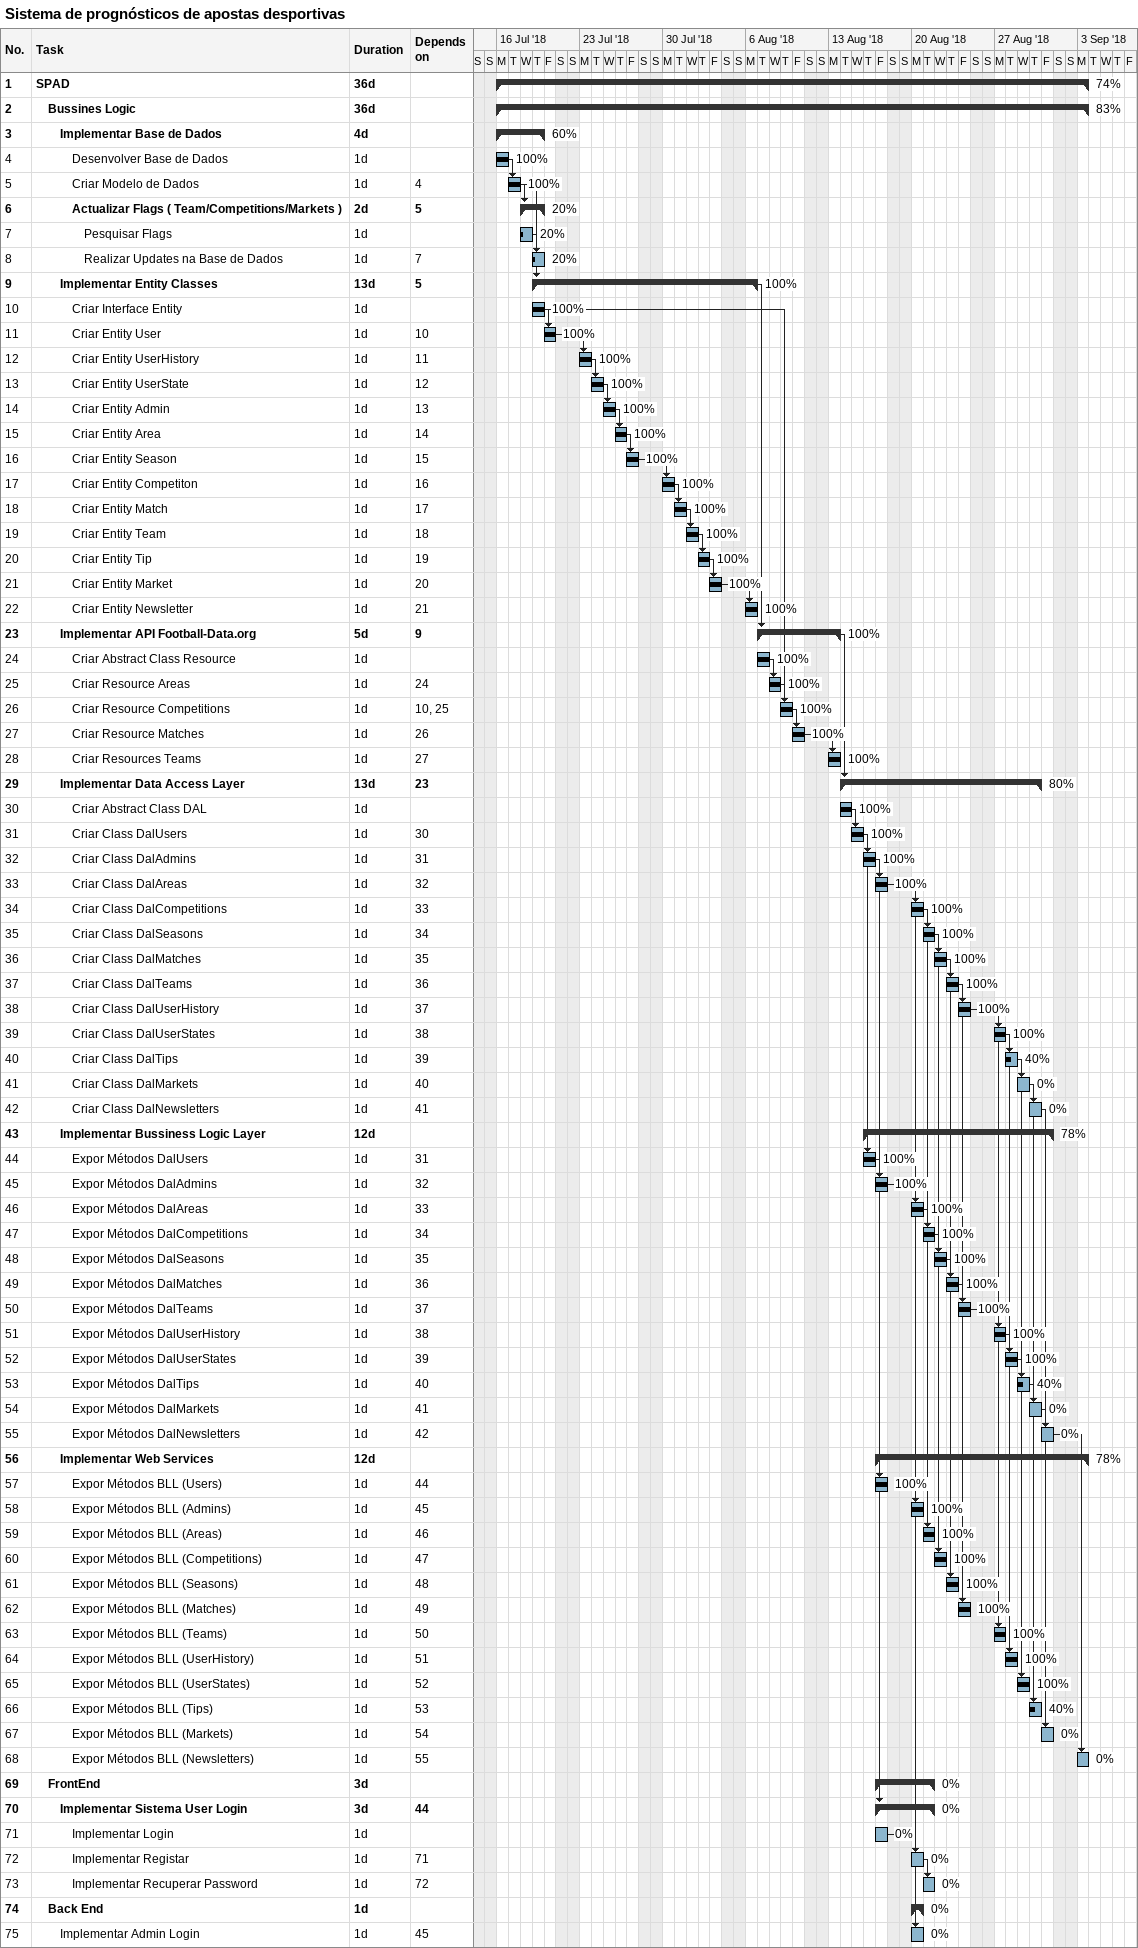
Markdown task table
Sistema de prognósticos de apostas desportivas

| ID | Level | Task | Duration | Start | Finish | Predecessors | % complete |
|---|---|---|---|---|---|---|---|
| 1 | 1 | **SPAD** | 36d | 2018-07-16 | 2018-09-03 |  | 74 |
| 2 | 2 | **Bussines Logic** | 36d | 2018-07-16 | 2018-09-03 |  | 83 |
| 3 | 3 | **Implementar Base de Dados** | 4d | 2018-07-16 | 2018-07-19 |  | 60 |
| 4 | 4 | Desenvolver Base de Dados | 1d | 2018-07-16 | 2018-07-16 |  | 100 |
| 5 | 4 | Criar Modelo de Dados | 1d | 2018-07-17 | 2018-07-17 | 4 | 100 |
| 6 | 4 | **Actualizar Flags ( Team/Competitions/Markets )** | 2d | 2018-07-18 | 2018-07-19 | 5 | 20 |
| 7 | 5 | Pesquisar Flags | 1d | 2018-07-18 | 2018-07-18 |  | 20 |
| 8 | 5 | Realizar Updates na Base de Dados | 1d | 2018-07-19 | 2018-07-19 | 7 | 20 |
| 9 | 3 | **Implementar Entity Classes** | 13d | 2018-07-19 | 2018-08-06 | 5 | 100 |
| 10 | 4 | Criar Interface Entity | 1d | 2018-07-19 | 2018-07-19 |  | 100 |
| 11 | 4 | Criar Entity User | 1d | 2018-07-20 | 2018-07-20 | 10 | 100 |
| 12 | 4 | Criar Entity UserHistory | 1d | 2018-07-23 | 2018-07-23 | 11 | 100 |
| 13 | 4 | Criar Entity UserState | 1d | 2018-07-24 | 2018-07-24 | 12 | 100 |
| 14 | 4 | Criar Entity Admin | 1d | 2018-07-25 | 2018-07-25 | 13 | 100 |
| 15 | 4 | Criar Entity Area | 1d | 2018-07-26 | 2018-07-26 | 14 | 100 |
| 16 | 4 | Criar Entity Season | 1d | 2018-07-27 | 2018-07-27 | 15 | 100 |
| 17 | 4 | Criar Entity Competiton | 1d | 2018-07-30 | 2018-07-30 | 16 | 100 |
| 18 | 4 | Criar Entity Match | 1d | 2018-07-31 | 2018-07-31 | 17 | 100 |
| 19 | 4 | Criar Entity Team | 1d | 2018-08-01 | 2018-08-01 | 18 | 100 |
| 20 | 4 | Criar Entity Tip | 1d | 2018-08-02 | 2018-08-02 | 19 | 100 |
| 21 | 4 | Criar Entity Market | 1d | 2018-08-03 | 2018-08-03 | 20 | 100 |
| 22 | 4 | Criar Entity Newsletter | 1d | 2018-08-06 | 2018-08-06 | 21 | 100 |
| 23 | 3 | **Implementar API Football-Data.org** | 5d | 2018-08-07 | 2018-08-13 | 9 | 100 |
| 24 | 4 | Criar Abstract Class Resource | 1d | 2018-08-07 | 2018-08-07 |  | 100 |
| 25 | 4 | Criar Resource Areas | 1d | 2018-08-08 | 2018-08-08 | 24 | 100 |
| 26 | 4 | Criar Resource Competitions | 1d | 2018-08-09 | 2018-08-09 | 10, 25 | 100 |
| 27 | 4 | Criar Resource Matches | 1d | 2018-08-10 | 2018-08-10 | 26 | 100 |
| 28 | 4 | Criar Resources Teams | 1d | 2018-08-13 | 2018-08-13 | 27 | 100 |
| 29 | 3 | **Implementar Data Access Layer** | 13d | 2018-08-14 | 2018-08-30 | 23 | 80 |
| 30 | 4 | Criar Abstract Class DAL | 1d | 2018-08-14 | 2018-08-14 |  | 100 |
| 31 | 4 | Criar Class DalUsers | 1d | 2018-08-15 | 2018-08-15 | 30 | 100 |
| 32 | 4 | Criar Class DalAdmins | 1d | 2018-08-16 | 2018-08-16 | 31 | 100 |
| 33 | 4 | Criar Class DalAreas | 1d | 2018-08-17 | 2018-08-17 | 32 | 100 |
| 34 | 4 | Criar Class DalCompetitions | 1d | 2018-08-20 | 2018-08-20 | 33 | 100 |
| 35 | 4 | Criar Class DalSeasons | 1d | 2018-08-21 | 2018-08-21 | 34 | 100 |
| 36 | 4 | Criar Class DalMatches | 1d | 2018-08-22 | 2018-08-22 | 35 | 100 |
| 37 | 4 | Criar Class DalTeams | 1d | 2018-08-23 | 2018-08-23 | 36 | 100 |
| 38 | 4 | Criar Class DalUserHistory | 1d | 2018-08-24 | 2018-08-24 | 37 | 100 |
| 39 | 4 | Criar Class DalUserStates | 1d | 2018-08-27 | 2018-08-27 | 38 | 100 |
| 40 | 4 | Criar Class DalTips | 1d | 2018-08-28 | 2018-08-28 | 39 | 40 |
| 41 | 4 | Criar Class DalMarkets | 1d | 2018-08-29 | 2018-08-29 | 40 | 0 |
| 42 | 4 | Criar Class DalNewsletters | 1d | 2018-08-30 | 2018-08-30 | 41 | 0 |
| 43 | 3 | **Implementar Bussiness Logic Layer** | 12d | 2018-08-16 | 2018-08-31 |  | 78 |
| 44 | 4 | Expor Métodos DalUsers | 1d | 2018-08-16 | 2018-08-16 | 31 | 100 |
| 45 | 4 | Expor Métodos DalAdmins | 1d | 2018-08-17 | 2018-08-17 | 32 | 100 |
| 46 | 4 | Expor Métodos DalAreas | 1d | 2018-08-20 | 2018-08-20 | 33 | 100 |
| 47 | 4 | Expor Métodos DalCompetitions | 1d | 2018-08-21 | 2018-08-21 | 34 | 100 |
| 48 | 4 | Expor Métodos DalSeasons | 1d | 2018-08-22 | 2018-08-22 | 35 | 100 |
| 49 | 4 | Expor Métodos DalMatches | 1d | 2018-08-23 | 2018-08-23 | 36 | 100 |
| 50 | 4 | Expor Métodos DalTeams | 1d | 2018-08-24 | 2018-08-24 | 37 | 100 |
| 51 | 4 | Expor Métodos DalUserHistory | 1d | 2018-08-27 | 2018-08-27 | 38 | 100 |
| 52 | 4 | Expor Métodos DalUserStates | 1d | 2018-08-28 | 2018-08-28 | 39 | 100 |
| 53 | 4 | Expor Métodos DalTips | 1d | 2018-08-29 | 2018-08-29 | 40 | 40 |
| 54 | 4 | Expor Métodos DalMarkets | 1d | 2018-08-30 | 2018-08-30 | 41 | 0 |
| 55 | 4 | Expor Métodos DalNewsletters | 1d | 2018-08-31 | 2018-08-31 | 42 | 0 |
| 56 | 3 | **Implementar Web Services** | 12d | 2018-08-17 | 2018-09-03 |  | 78 |
| 57 | 4 | Expor Métodos BLL (Users) | 1d | 2018-08-17 | 2018-08-17 | 44 | 100 |
| 58 | 4 | Expor Métodos BLL (Admins) | 1d | 2018-08-20 | 2018-08-20 | 45 | 100 |
| 59 | 4 | Expor Métodos BLL (Areas) | 1d | 2018-08-21 | 2018-08-21 | 46 | 100 |
| 60 | 4 | Expor Métodos BLL (Competitions) | 1d | 2018-08-22 | 2018-08-22 | 47 | 100 |
| 61 | 4 | Expor Métodos BLL (Seasons) | 1d | 2018-08-23 | 2018-08-23 | 48 | 100 |
| 62 | 4 | Expor Métodos BLL (Matches) | 1d | 2018-08-24 | 2018-08-24 | 49 | 100 |
| 63 | 4 | Expor Métodos BLL (Teams) | 1d | 2018-08-27 | 2018-08-27 | 50 | 100 |
| 64 | 4 | Expor Métodos BLL (UserHistory) | 1d | 2018-08-28 | 2018-08-28 | 51 | 100 |
| 65 | 4 | Expor Métodos BLL (UserStates) | 1d | 2018-08-29 | 2018-08-29 | 52 | 100 |
| 66 | 4 | Expor Métodos BLL (Tips) | 1d | 2018-08-30 | 2018-08-30 | 53 | 40 |
| 67 | 4 | Expor Métodos BLL (Markets) | 1d | 2018-08-31 | 2018-08-31 | 54 | 0 |
| 68 | 4 | Expor Métodos BLL (Newsletters) | 1d | 2018-09-03 | 2018-09-03 | 55 | 0 |
| 69 | 2 | **FrontEnd** | 3d | 2018-08-17 | 2018-08-21 |  | 0 |
| 70 | 3 | **Implementar Sistema User Login** | 3d | 2018-08-17 | 2018-08-21 | 44 | 0 |
| 71 | 4 | Implementar Login | 1d | 2018-08-17 | 2018-08-17 |  | 0 |
| 72 | 4 | Implementar Registar | 1d | 2018-08-20 | 2018-08-20 | 71 | 0 |
| 73 | 4 | Implementar Recuperar Password | 1d | 2018-08-21 | 2018-08-21 | 72 | 0 |
| 74 | 2 | **Back End** | 1d | 2018-08-20 | 2018-08-20 |  | 0 |
| 75 | 3 | Implementar Admin Login | 1d | 2018-08-20 | 2018-08-20 | 45 | 0 |
